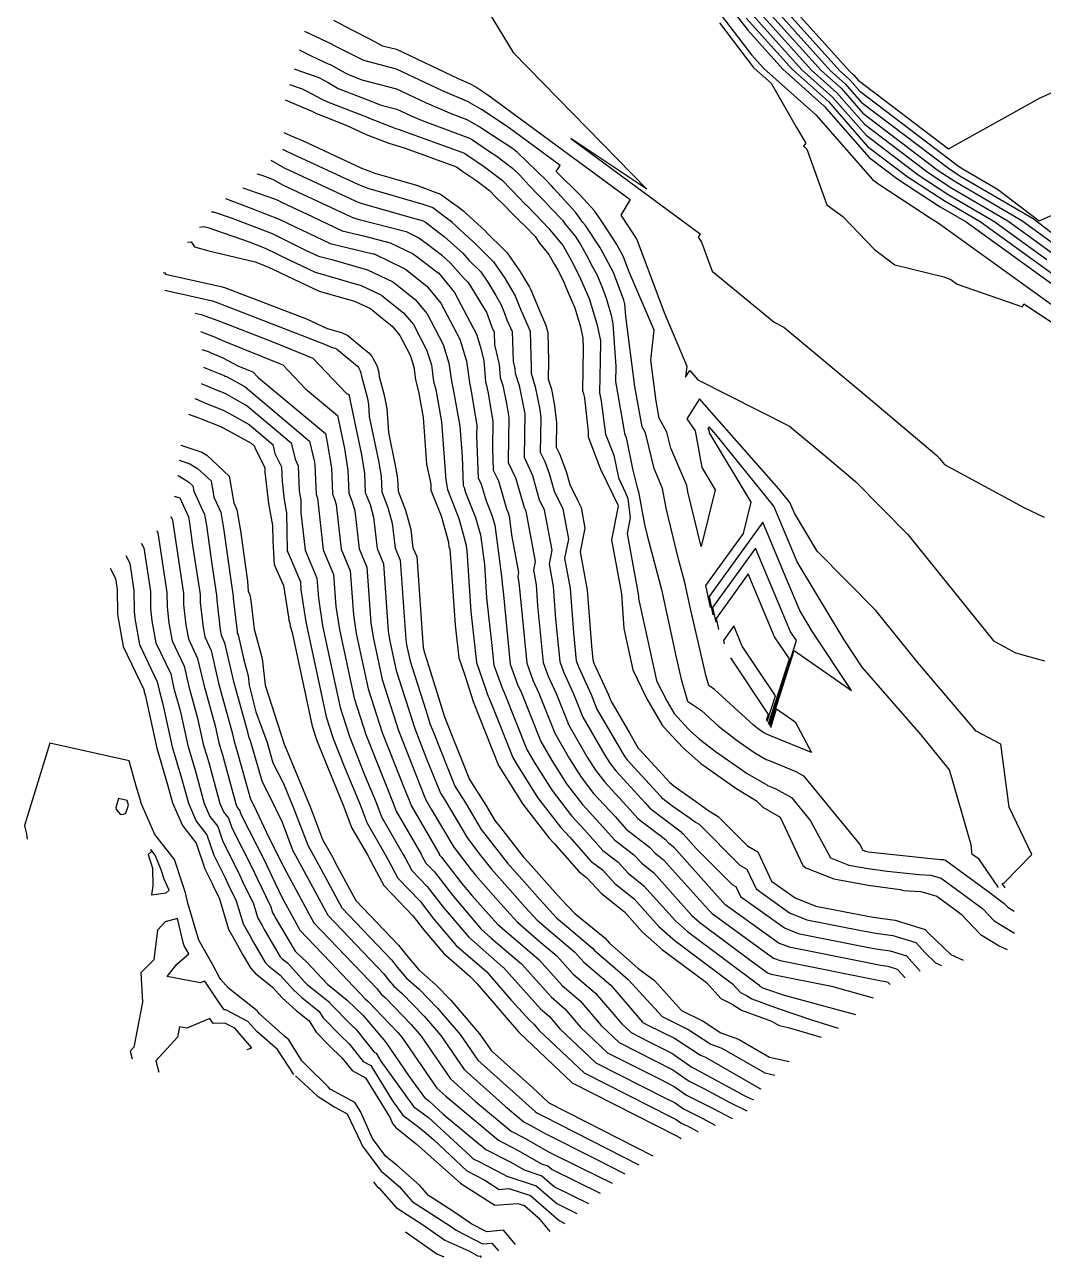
# Model space of a CAD drawing. Header units: millimetres. Extents: x 1157528 to 1158127, y 1280646 to 1281429.
# Drawn here: x 1157531.4 to 1157576.6, y 1280789.3 to 1280843.8 of the extents above; entities that cross this region are included whole.
import ezdxf

# ---------------------------------------------------------------- set-up
doc = ezdxf.new("R2010")
doc.units = ezdxf.units.MM
doc.layers.add('OCTUBRE', color=31, linetype='Continuous')

msp = doc.modelspace()

# ---------------------------------------------------------------- linework, layer by layer
at = {"layer": 'OCTUBRE', "flags": 128}
for points, elevation in [([(1157563.008, 1280846.853), (1157567.558, 1280841.792), (1157567.973, 1280841.422), (1157568.424, 1280840.907), (1157572.798, 1280837.592), (1157573.03, 1280837.44), (1157574.52, 1280836.57), (1157576.364, 1280835.166), (1157582.311, 1280837.759), (1157583.528, 1280837.39), (1157583.878, 1280838.986), (1157583.878, 1280838.986), (1157583.618, 1280839.692), (1157582.986, 1280841.09), (1157582.876, 1280841.778), (1157582.191, 1280843.483), (1157581.175, 1280845.781)], 461.5), ([(1157551.087, 1280845.905), (1157553.079, 1280842.615), (1157559.002, 1280836.571), (1157555.635, 1280838.81), (1157561.359, 1280834.594), (1157561.271, 1280834.449), (1157561.423, 1280834.22), (1157561.895, 1280832.945), (1157564.633, 1280830.682), (1157565.063, 1280830.465), (1157568.71, 1280827.419), (1157571.832, 1280824.776), (1157571.962, 1280824.643), (1157572.177, 1280824.377), (1157575.723, 1280822.472), (1157576.586, 1280822.051)], 466.5), ([(1157563.086, 1280846.311), (1157567.136, 1280841.806), (1157567.786, 1280841.226), (1157568.494, 1280840.418), (1157572.351, 1280837.495), (1157572.856, 1280837.164), (1157576.103, 1280835.269), (1157580.122, 1280832.208), (1157582.12, 1280833.079), (1157584.83, 1280832.257), (1157585.607, 1280835.809), (1157585.029, 1280837.382), (1157583.624, 1280840.491), (1157583.377, 1280842.022), (1157581.855, 1280845.818)], 462), ([(1157563.164, 1280845.768), (1157566.713, 1280841.821), (1157567.599, 1280841.03), (1157568.565, 1280839.93), (1157571.905, 1280837.397), (1157572.682, 1280836.889), (1157575.601, 1280835.185), (1157576.355, 1280834.64), (1157581.724, 1280830.704), (1157581.885, 1280830.613), (1157582.005, 1280830.537), (1157585.745, 1280828.202), (1157585.989, 1280828.088), (1157586.343, 1280828.088), (1157587.337, 1280832.633), (1157586.761, 1280834.198), (1157586.286, 1280835.685), (1157586.166, 1280835.887), (1157585.95, 1280836.264), (1157585.821, 1280836.411), (1157585.703, 1280836.703), (1157584.262, 1280839.892), (1157583.879, 1280842.267), (1157582.384, 1280845.996)], 462.5), ([(1157564.58, 1280845.561), (1157567.981, 1280841.777), (1157568.16, 1280841.618), (1157568.354, 1280841.396), (1157572.361, 1280838.359), (1157576.416, 1280840.605), (1157581.707, 1280843.004), (1157580.905, 1280844.817)], 461), ([(1157562.443, 1280844.951), (1157563.476, 1280843.598), (1157565.021, 1280841.879), (1157566.85, 1280840.246), (1157568.845, 1280837.974), (1157570.118, 1280837.009), (1157571.988, 1280835.785), (1157573.136, 1280835.115), (1157577.074, 1280832.274)], 464.5), ([(1157563.242, 1280845.225), (1157566.29, 1280841.835), (1157567.412, 1280840.834), (1157568.635, 1280839.441), (1157571.458, 1280837.3), (1157572.509, 1280836.613), (1157574.984, 1280835.167), (1157576.535, 1280834.049), (1157581.115, 1280830.69)], 463), ([(1157562.289, 1280844.272), (1157563.632, 1280842.512), (1157564.175, 1280841.908), (1157566.476, 1280839.855), (1157568.986, 1280836.996), (1157569.224, 1280836.815), (1157571.64, 1280835.234), (1157571.903, 1280835.08), (1157577.434, 1280831.091)], 465.5), ([(1157563.32, 1280844.683), (1157565.867, 1280841.85), (1157567.224, 1280840.638), (1157568.705, 1280838.952), (1157571.011, 1280837.203), (1157572.335, 1280836.337), (1157574.368, 1280835.15), (1157576.715, 1280833.457)], 463.5), ([(1157545.131, 1280844.053), (1157545.971, 1280843.61), (1157546.721, 1280843.213), (1157547.301, 1280842.917), (1157547.914, 1280842.756), (1157550.652, 1280841.466), (1157551.151, 1280841.25), (1157551.43, 1280841.091), (1157551.963, 1280840.744), (1157558.257, 1280836.107), (1157557.844, 1280835.422), (1157558.561, 1280834.341), (1157559.759, 1280831.103), (1157560.769, 1280828.742), (1157560.715, 1280828.245), (1157560.9, 1280828.544), (1157561.26, 1280828.136), (1157565.313, 1280826.084), (1157566.89, 1280824.767), (1157568.24, 1280823.624), (1157570.549, 1280821.283), (1157574.349, 1280816.574), (1157575.321, 1280816.051), (1157576.609, 1280815.699)], 467), ([(1157562.212, 1280843.932), (1157563.71, 1280841.97), (1157563.753, 1280841.923), (1157564.5, 1280841.256), (1157565.626, 1280839.3), (1157566.038, 1280838.602), (1157565.934, 1280838.475), (1157566.079, 1280838.341), (1157566.975, 1280835.871), (1157567.675, 1280835.357), (1157569.081, 1280833.905), (1157569.974, 1280833.212), (1157572.152, 1280832.684), (1157572.458, 1280832.572), (1157572.745, 1280832.363), (1157575.63, 1280831.354), (1157575.698, 1280831.497), (1157577.169, 1280830.517)], 466), ([(1157563.398, 1280844.14), (1157565.444, 1280841.864), (1157567.037, 1280840.442), (1157568.775, 1280838.463), (1157570.565, 1280837.106), (1157572.161, 1280836.061), (1157573.752, 1280835.132), (1157576.895, 1280832.866)], 464), ([(1157574.861, 1280805.656), (1157574.732, 1280805.844), (1157574.805, 1280805.862), (1157576.047, 1280807.126), (1157575.042, 1280809.218), (1157574.68, 1280812.01), (1157573.585, 1280812.584), (1157570.979, 1280815.638), (1157569.136, 1280817.923), (1157566.548, 1280820.546), (1157565.531, 1280822.232), (1157565.334, 1280822.707), (1157564.841, 1280823.313), (1157561.327, 1280827.295), (1157560.773, 1280826.4), (1157561.135, 1280825.872), (1157561.432, 1280824.249), (1157562.026, 1280823.257), (1157561.41, 1280820.751), (1157560.814, 1280823.172), (1157560.765, 1280823.453), (1157560.063, 1280825.11), (1157559.891, 1280825.811), (1157559.55, 1280826.437), (1157559.416, 1280827.183), (1157559.177, 1280829), (1157559.319, 1280830.322), (1157558.201, 1280832.935), (1157557.966, 1280833.577), (1157557.669, 1280834.118), (1157557.382, 1280834.577), (1157556.915, 1280835.275), (1157556.678, 1280835.606), (1157556.053, 1280836.302), (1157554.988, 1280837.344), (1157555.155, 1280837.62), (1157552.855, 1280839.315), (1157551.671, 1280840.087), (1157551.051, 1280840.44), (1157549.946, 1280840.918), (1157547.921, 1280841.872), (1157546.462, 1280842.255), (1157545.08, 1280842.961), (1157545.079, 1280842.961), (1157545.077, 1280842.962), (1157545.076, 1280842.963), (1157543.855, 1280843.552)], 467.5), ([(1157564.483, 1280812.751), (1157564.745, 1280813.569), (1157565.56, 1280812.999), (1157566.285, 1280811.635), (1157564.473, 1280812.379), (1157564.268, 1280812.463), (1157564.133, 1280812.543), (1157563.924, 1280812.689), (1157563.7, 1280812.858), (1157561.992, 1280814.431), (1157561.737, 1280814.605), (1157561.619, 1280815.008), (1157561.095, 1280817.297), (1157560.918, 1280818.07), (1157560.681, 1280819.159), (1157560.407, 1280820.194), (1157559.852, 1280822.447), (1157559.699, 1280823.317), (1157559.323, 1280824.206), (1157558.935, 1280825.785), (1157558.788, 1280826.055), (1157558.469, 1280827.833), (1157558.062, 1280830.926), (1157558.025, 1280831.488), (1157558.014, 1280831.543), (1157557.981, 1280831.651), (1157557.571, 1280832.769), (1157557.534, 1280832.857), (1157557.06, 1280833.732), (1157556.989, 1280833.871), (1157556.918, 1280834), (1157556.281, 1280834.954), (1157556.162, 1280835.098), (1157555.839, 1280835.549), (1157555.702, 1280835.692), (1157554.885, 1280836.601), (1157554.793, 1280836.694), (1157554.683, 1280836.81), (1157554.568, 1280836.931), (1157553.272, 1280838.195), (1157553.052, 1280838.363), (1157551.875, 1280839.132), (1157551.636, 1280839.292), (1157551.044, 1280839.631), (1157550.374, 1280839.88), (1157549.239, 1280840.371), (1157547.928, 1280840.988), (1157546.401, 1280841.389), (1157546.138, 1280841.49), (1157545.797, 1280841.621), (1157545.658, 1280841.705), (1157545.022, 1280842.06), (1157545.004, 1280842.069), (1157544.898, 1280842.106), (1157544.174, 1280842.441), (1157543.613, 1280842.712)], 468), ([(1157543.378, 1280841.895), (1157543.67, 1280841.796), (1157544.478, 1280841.514), (1157544.704, 1280841.392), (1157544.894, 1280841.286), (1157545.333, 1280841.021), (1157546.41, 1280840.608), (1157547.24, 1280840.286), (1157547.935, 1280840.104), (1157548.532, 1280839.823), (1157549.049, 1280839.599), (1157551.14, 1280838.823), (1157551.277, 1280838.745), (1157552.036, 1280838.237), (1157552.307, 1280838.06), (1157553.047, 1280837.493), (1157553.368, 1280837.18), (1157553.777, 1280836.749), (1157554.171, 1280836.334), (1157554.499, 1280836.005), (1157554.757, 1280835.717), (1157555.258, 1280835.191), (1157555.386, 1280835.013), (1157555.825, 1280834.485), (1157556.065, 1280834.126), (1157556.329, 1280833.646), (1157556.596, 1280833.126), (1157556.778, 1280832.79), (1157557.032, 1280832.19), (1157557.197, 1280831.739), (1157557.423, 1280830.992), (1157557.5, 1280830.608), (1157557.625, 1280828.719), (1157557.61, 1280828.062), (1157557.969, 1280826.039), (1157558.008, 1280825.759), (1157558.079, 1280825.578), (1157558.366, 1280824.186), (1157558.583, 1280823.301), (1157558.634, 1280823.181), (1157558.89, 1280821.722), (1157559.01, 1280821.235), (1157559.641, 1280818.849), (1157560.189, 1280816.337), (1157560.273, 1280815.97), (1157560.521, 1280814.885), (1157560.806, 1280813.91), (1157561.423, 1280813.491), (1157562.168, 1280812.805), (1157563.004, 1280812.175), (1157563.785, 1280811.629), (1157564.289, 1280811.332), (1157564.411, 1280811.282), (1157565.597, 1280810.795), (1157565.938, 1280810.601), (1157568.426, 1280807.567), (1157568.561, 1280807.315), (1157568.685, 1280807.268), (1157568.815, 1280807.244), (1157568.945, 1280807.227), (1157572.008, 1280806.907), (1157572.125, 1280806.899), (1157572.23, 1280806.868), (1157574.097, 1280805.5), (1157574.827, 1280804.964), (1157574.985, 1280804.797), (1157575.27, 1280804.623)], 468.5), ([(1157543.173, 1280841.206), (1157543.74, 1280841.014), (1157543.943, 1280840.908), (1157544.581, 1280840.56), (1157544.828, 1280840.454), (1157544.863, 1280840.437), (1157546.666, 1280839.732), (1157546.677, 1280839.727), (1157547.89, 1280839.257), (1157547.986, 1280839.229), (1157550.923, 1280838.159), (1157551.023, 1280838.085), (1157551.812, 1280837.557), (1157552.593, 1280836.959), (1157552.976, 1280836.562), (1157553.076, 1280836.471), (1157553.586, 1280835.934), (1157553.683, 1280835.839), (1157554.076, 1280835.445), (1157554.665, 1280834.832), (1157554.715, 1280834.759), (1157555.299, 1280834.053), (1157555.641, 1280833.43), (1157555.682, 1280833.36), (1157556.034, 1280832.678), (1157556.063, 1280832.607), (1157556.425, 1280831.752), (1157556.457, 1280831.68), (1157556.802, 1280830.543), (1157556.943, 1280829.858), (1157556.944, 1280829.806), (1157556.934, 1280828.972), (1157556.903, 1280827.559), (1157556.97, 1280827.183), (1157557.173, 1280825.732), (1157557.537, 1280824.796), (1157557.744, 1280823.796), (1157558.049, 1280823.123), (1157558.152, 1280822.886), (1157558.261, 1280822.017), (1157558.124, 1280821.326), (1157558.627, 1280818.573), (1157558.636, 1280818.447), (1157559.429, 1280814.82), (1157559.462, 1280814.75), (1157559.901, 1280813.891), (1157560.206, 1280813.364), (1157560.822, 1280812.693), (1157560.916, 1280812.592), (1157561.338, 1280812.223), (1157562.085, 1280811.66), (1157563.437, 1280810.716), (1157564.31, 1280810.201), (1157564.348, 1280810.185), (1157564.716, 1280810.034), (1157565.41, 1280809.641), (1157566.246, 1280808.621), (1157567.128, 1280806.974), (1157567.942, 1280806.659), (1157568.793, 1280806.507), (1157569.645, 1280806.393), (1157571.051, 1280806.246), (1157571.57, 1280806.209), (1157572.036, 1280806.073), (1157573.358, 1280805.104), (1157573.876, 1280804.725), (1157574.379, 1280804.192), (1157575.285, 1280803.64)], 469), ([(1157542.991, 1280840.514), (1157544.165, 1280840.012), (1157544.368, 1280839.912), (1157545.693, 1280839.394), (1157546.565, 1280838.989), (1157547.579, 1280838.596), (1157548.259, 1280838.399), (1157550.572, 1280837.557), (1157550.814, 1280837.375), (1157551.424, 1280836.968), (1157552.026, 1280836.506), (1157552.323, 1280836.2), (1157552.658, 1280835.893), (1157553.039, 1280835.492), (1157553.336, 1280835.203), (1157553.621, 1280834.916), (1157554.049, 1280834.471), (1157554.244, 1280834.185), (1157554.664, 1280833.677), (1157554.911, 1280833.229), (1157555.055, 1280832.982), (1157555.308, 1280832.491), (1157555.416, 1280832.23), (1157555.679, 1280831.609), (1157555.81, 1280831.315), (1157556.064, 1280830.478), (1157556.168, 1280829.973), (1157556.177, 1280829.52), (1157556.155, 1280827.644), (1157556.193, 1280827.52), (1157556.233, 1280827.315), (1157556.407, 1280825.826), (1157556.403, 1280825.601), (1157556.434, 1280825.538), (1157556.924, 1280824.256), (1157556.948, 1280824.17), (1157557.497, 1280823.059), (1157557.717, 1280822.599), (1157557.728, 1280822.54), (1157557.432, 1280821.055), (1157557.871, 1280818.655), (1157557.985, 1280817.128), (1157558.386, 1280815.294), (1157558.756, 1280814.5), (1157559.001, 1280814.021), (1157559.678, 1280812.851), (1157560.111, 1280812.38), (1157560.618, 1280811.833), (1157561.396, 1280811.153), (1157561.641, 1280810.98), (1157562.939, 1280810.054), (1157563.854, 1280809.502), (1157564.133, 1280809.221), (1157564.899, 1280808.776), (1157565.904, 1280806.632), (1157566.032, 1280806.54), (1157567.278, 1280806.052), (1157567.444, 1280806.019), (1157568.797, 1280805.774), (1157570.222, 1280805.583), (1157570.367, 1280805.538), (1157571.13, 1280805.485), (1157571.842, 1280805.278), (1157572.62, 1280804.708), (1157572.924, 1280804.485), (1157573.772, 1280803.587), (1157574.606, 1280803.079), (1157574.948, 1280802.923)], 469.5), ([(1157542.931, 1280839.082), (1157543.377, 1280838.863), (1157543.745, 1280838.719), (1157546.341, 1280837.513), (1157546.956, 1280837.275), (1157548.806, 1280836.74), (1157549.869, 1280836.353), (1157550.397, 1280835.957), (1157550.647, 1280835.79), (1157550.894, 1280835.601), (1157551.015, 1280835.476), (1157551.822, 1280834.737), (1157551.945, 1280834.608), (1157552.641, 1280833.931), (1157552.711, 1280833.86), (1157552.817, 1280833.749), (1157553.302, 1280833.039), (1157553.395, 1280832.926), (1157553.45, 1280832.827), (1157553.8, 1280832.226), (1157553.856, 1280832.118), (1157554.121, 1280831.478), (1157554.186, 1280831.324), (1157554.515, 1280830.585), (1157554.587, 1280830.347), (1157554.617, 1280830.203), (1157554.643, 1280828.95), (1157554.634, 1280828.164), (1157554.771, 1280827.716), (1157554.914, 1280826.979), (1157555.002, 1280826.231), (1157554.983, 1280825.156), (1157555.13, 1280824.853), (1157555.427, 1280824.075), (1157555.593, 1280823.495), (1157555.946, 1280822.781), (1157556.087, 1280822.485), (1157556.259, 1280821.563), (1157556.05, 1280820.514), (1157556.36, 1280818.818), (1157556.543, 1280816.357), (1157556.605, 1280815.741), (1157556.658, 1280815.593), (1157557.297, 1280814.197), (1157557.408, 1280813.92), (1157558.245, 1280812.475), (1157558.621, 1280811.825), (1157558.688, 1280811.753), (1157560.024, 1280810.313), (1157560.216, 1280810.145), (1157561.159, 1280809.478), (1157561.745, 1280809.059), (1157562.158, 1280808.81), (1157563.454, 1280807.51), (1157563.917, 1280807.241), (1157564.523, 1280805.947), (1157565.56, 1280805.207), (1157566.486, 1280804.844), (1157568.094, 1280804.524), (1157569.023, 1280804.356), (1157570.001, 1280804.225), (1157571.328, 1280803.809), (1157571.476, 1280803.645), (1157572.461, 1280802.7), (1157573.009, 1280802.45)], 470.5), ([(1157542.874, 1280838.344), (1157542.986, 1280838.282), (1157543.297, 1280838.138), (1157546.229, 1280836.775), (1157546.645, 1280836.614), (1157549.079, 1280835.91), (1157549.518, 1280835.751), (1157550.189, 1280835.248), (1157550.259, 1280835.201), (1157550.328, 1280835.149), (1157550.362, 1280835.113), (1157551.27, 1280834.282), (1157551.398, 1280834.166), (1157551.412, 1280834.15), (1157552.216, 1280833.358), (1157552.708, 1280832.635), (1157552.818, 1280832.455), (1157553.168, 1280831.853), (1157553.441, 1280831.191), (1157553.468, 1280831.118), (1157553.837, 1280830.29), (1157553.854, 1280829.74), (1157553.876, 1280828.664), (1157553.873, 1280828.423), (1157554.06, 1280827.814), (1157554.255, 1280826.812), (1157554.299, 1280826.434), (1157554.273, 1280824.933), (1157554.478, 1280824.511), (1157554.679, 1280823.985), (1157554.916, 1280823.158), (1157555.171, 1280822.642), (1157555.273, 1280822.428), (1157555.524, 1280821.074), (1157555.359, 1280820.243), (1157555.605, 1280818.9), (1157555.75, 1280816.95), (1157555.874, 1280815.702), (1157555.983, 1280815.403), (1157556.527, 1280814.212), (1157556.787, 1280813.562), (1157557.93, 1280811.591), (1157558.019, 1280811.448), (1157558.117, 1280811.322), (1157559.599, 1280809.709), (1157559.65, 1280809.652), (1157560.152, 1280809.269), (1157560.918, 1280808.726), (1157561.148, 1280808.562), (1157561.311, 1280808.464), (1157563.115, 1280806.655), (1157563.425, 1280806.474), (1157563.833, 1280805.605), (1157565.323, 1280804.54), (1157566.089, 1280804.24), (1157568.42, 1280803.777), (1157569.136, 1280803.647), (1157569.891, 1280803.546), (1157570.915, 1280803.225), (1157571.32, 1280802.774), (1157571.782, 1280802.33), (1157572.039, 1280802.213)], 471), ([(1157542.345, 1280837.846), (1157542.94, 1280837.513), (1157544.588, 1280836.748), (1157546.117, 1280836.037), (1157546.334, 1280835.953), (1157548.568, 1280835.308), (1157549.058, 1280835.181), (1157549.187, 1280835.12), (1157549.794, 1280834.655), (1157550.029, 1280834.477), (1157550.854, 1280833.731), (1157551.139, 1280833.404), (1157551.643, 1280832.908), (1157551.952, 1280832.454), (1157552.315, 1280831.857), (1157552.531, 1280831.486), (1157552.699, 1280831.078), (1157552.802, 1280830.79), (1157553.037, 1280830.263), (1157553.078, 1280828.945), (1157553.152, 1280828.635), (1157553.169, 1280828.429), (1157553.344, 1280827.876), (1157553.584, 1280826.701), (1157553.595, 1280826.644), (1157553.596, 1280826.637), (1157553.563, 1280824.71), (1157553.825, 1280824.169), (1157553.93, 1280823.894), (1157554.238, 1280822.82), (1157554.395, 1280822.503), (1157554.458, 1280822.371), (1157554.79, 1280820.586), (1157554.668, 1280819.973), (1157554.849, 1280818.981), (1157554.956, 1280817.543), (1157555.143, 1280815.664), (1157555.307, 1280815.213), (1157555.758, 1280814.228), (1157556.166, 1280813.204), (1157557.145, 1280811.515), (1157557.376, 1280811.149), (1157557.626, 1280810.825), (1157558.93, 1280809.407), (1157559.129, 1280809.182), (1157560.516, 1280808.122), (1157560.553, 1280808.083), (1157560.609, 1280808.037), (1157561.183, 1280807.397), (1157562.775, 1280805.799), (1157562.934, 1280805.707), (1157563.142, 1280805.263), (1157565.087, 1280803.874), (1157565.693, 1280803.636), (1157568.745, 1280803.03), (1157569.249, 1280802.938), (1157569.78, 1280802.867), (1157570.501, 1280802.641), (1157571.105, 1280801.969)], 471.5), ([(1157541.736, 1280837.248), (1157541.886, 1280837.205), (1157541.956, 1280837.181), (1157542.422, 1280837.008), (1157542.893, 1280836.745), (1157545.879, 1280835.358), (1157546.005, 1280835.299), (1157546.023, 1280835.292), (1157546.207, 1280835.239), (1157548.344, 1280834.689), (1157548.907, 1280834.421), (1157549.28, 1280834.134), (1157549.9, 1280833.668), (1157550.311, 1280833.296), (1157550.865, 1280832.659), (1157551.07, 1280832.457), (1157551.195, 1280832.273), (1157551.813, 1280831.258), (1157551.894, 1280831.118), (1157551.958, 1280830.965), (1157552.137, 1280830.462), (1157552.238, 1280830.237), (1157552.255, 1280829.673), (1157552.463, 1280828.807), (1157552.511, 1280828.234), (1157552.623, 1280827.881), (1157552.785, 1280827.087), (1157552.887, 1280826.466), (1157552.854, 1280824.565), (1157552.858, 1280824.476), (1157553.026, 1280824.13), (1157553.173, 1280823.826), (1157553.182, 1280823.804), (1157553.561, 1280822.483), (1157553.62, 1280822.364), (1157553.643, 1280822.314), (1157554.055, 1280820.097), (1157553.977, 1280819.702), (1157554.094, 1280819.063), (1157554.163, 1280818.135), (1157554.412, 1280815.625), (1157554.631, 1280815.024), (1157554.988, 1280814.244), (1157555.545, 1280812.846), (1157556.361, 1280811.439), (1157556.732, 1280810.85), (1157557.135, 1280810.328), (1157558.26, 1280809.104), (1157558.607, 1280808.712), (1157559.819, 1280807.787), (1157559.959, 1280807.636), (1157560.175, 1280807.462), (1157562.369, 1280805.011), (1157562.436, 1280804.944), (1157562.443, 1280804.94), (1157562.451, 1280804.921), (1157564.851, 1280803.207), (1157565.297, 1280803.032), (1157569.07, 1280802.282), (1157569.362, 1280802.23), (1157569.67, 1280802.188), (1157570.087, 1280802.057), (1157570.437, 1280801.668)], 472), ([(1157541.107, 1280836.624), (1157541.116, 1280836.622), (1157542.465, 1280836.154), (1157542.655, 1280836.083), (1157542.847, 1280835.976), (1157544.182, 1280835.356), (1157545.513, 1280834.721), (1157546.449, 1280834.501), (1157547.63, 1280834.197), (1157548.626, 1280833.722), (1157548.766, 1280833.614), (1157549.758, 1280832.867), (1157549.768, 1280832.859), (1157550.486, 1280831.999), (1157551.454, 1280830.158), (1157551.62, 1280829.618), (1157551.774, 1280828.98), (1157551.852, 1280828.038), (1157551.901, 1280827.885), (1157551.971, 1280827.542), (1157552.178, 1280826.288), (1157552.158, 1280825.113), (1157552.193, 1280824.133), (1157552.424, 1280823.66), (1157552.791, 1280822.423), (1157552.864, 1280822.24), (1157552.9, 1280822.114), (1157553.012, 1280821.272), (1157553.321, 1280819.609), (1157553.286, 1280819.431), (1157553.338, 1280819.145), (1157553.369, 1280818.728), (1157553.681, 1280815.587), (1157553.955, 1280814.834), (1157554.218, 1280814.259), (1157554.925, 1280812.488), (1157555.577, 1280811.363), (1157556.088, 1280810.551), (1157556.644, 1280809.831), (1157557.591, 1280808.801), (1157558.086, 1280808.242), (1157559.122, 1280807.451), (1157559.366, 1280807.189), (1157559.741, 1280806.887), (1157561.723, 1280804.672), (1157561.896, 1280804.52), (1157563.037, 1280803.668), (1157564.614, 1280802.541), (1157564.901, 1280802.428), (1157569.396, 1280801.535), (1157569.475, 1280801.521), (1157569.56, 1280801.509), (1157569.674, 1280801.474), (1157569.769, 1280801.367)], 472.5), ([(1157540.336, 1280836.156), (1157541.511, 1280835.708), (1157542.718, 1280835.247), (1157543.063, 1280835.075), (1157544.984, 1280834.159), (1157546.886, 1280833.711), (1157546.926, 1280833.7), (1157548.258, 1280833.064), (1157548.31, 1280833.021), (1157549.256, 1280832.271), (1157549.879, 1280831.523), (1157550.72, 1280829.925), (1157551.017, 1280828.96), (1157551.16, 1280827.906), (1157551.17, 1280827.869), (1157551.261, 1280827.366), (1157551.47, 1280826.11), (1157551.462, 1280825.662), (1157551.529, 1280823.79), (1157551.665, 1280823.511), (1157551.881, 1280822.783), (1157552.138, 1280822.139), (1157552.263, 1280821.696), (1157552.579, 1280819.327), (1157552.594, 1280819.098), (1157552.63, 1280818.766), (1157552.95, 1280815.549), (1157553.279, 1280814.644), (1157553.448, 1280814.275), (1157554.304, 1280812.13), (1157554.792, 1280811.287), (1157555.445, 1280810.252), (1157556.153, 1280809.334), (1157556.921, 1280808.498), (1157557.565, 1280807.772), (1157558.424, 1280807.116), (1157558.772, 1280806.742), (1157559.306, 1280806.312), (1157560.993, 1280804.427), (1157561.346, 1280804.117), (1157563.681, 1280802.372), (1157564.378, 1280801.874), (1157564.505, 1280801.824), (1157567.171, 1280801.295), (1157569.025, 1280800.788)], 473), ([(1157539.719, 1280835.558), (1157539.814, 1280835.57), (1157540.588, 1280835.3), (1157542.411, 1280834.604), (1157543.853, 1280833.883), (1157544.454, 1280833.596), (1157545.05, 1280833.456), (1157546.636, 1280833.005), (1157547.758, 1280832.47), (1157547.941, 1280832.318), (1157548.743, 1280831.682), (1157549.272, 1280831.048), (1157549.985, 1280829.693), (1157550.237, 1280828.874), (1157550.358, 1280827.981), (1157550.41, 1280827.785), (1157550.722, 1280826.075), (1157550.819, 1280824.732), (1157550.865, 1280823.447), (1157550.906, 1280823.363), (1157550.972, 1280823.142), (1157551.413, 1280822.038), (1157551.627, 1280821.278), (1157551.804, 1280819.953), (1157551.899, 1280818.488), (1157552.133, 1280816.376), (1157552.219, 1280815.51), (1157552.603, 1280814.454), (1157552.678, 1280814.291), (1157553.683, 1280811.773), (1157554.008, 1280811.212), (1157554.801, 1280809.953), (1157555.662, 1280808.837), (1157556.252, 1280808.195), (1157557.044, 1280807.302), (1157557.727, 1280806.78), (1157558.178, 1280806.296), (1157558.872, 1280805.737), (1157560.263, 1280804.183), (1157560.797, 1280803.713), (1157563.951, 1280801.356), (1157564.011, 1280801.291), (1157564.058, 1280801.267), (1157564.097, 1280801.242), (1157564.299, 1280801.168), (1157565.086, 1280800.901), (1157568.235, 1280800.041)], 473.5), ([(1157539.189, 1280834.886), (1157539.421, 1280834.915), (1157539.426, 1280834.908), (1157539.565, 1280834.868), (1157541.389, 1280834.233), (1157542.103, 1280833.96), (1157543.156, 1280833.434), (1157544.311, 1280832.889), (1157546.346, 1280832.31), (1157547.257, 1280831.875), (1157547.573, 1280831.615), (1157548.231, 1280831.093), (1157548.665, 1280830.572), (1157549.25, 1280829.46), (1157549.457, 1280828.788), (1157549.556, 1280828.055), (1157549.651, 1280827.7), (1157549.911, 1280826.272), (1157550.097, 1280823.695), (1157550.148, 1280823.452), (1157550.162, 1280823.368), (1157550.166, 1280823.282), (1157550.671, 1280821.996), (1157550.848, 1280821.365), (1157550.991, 1280820.86), (1157551.028, 1280820.578), (1157551.204, 1280817.878), (1157551.454, 1280815.625), (1157551.875, 1280814.431), (1157551.936, 1280814.234), (1157552.129, 1280813.753), (1157553.062, 1280811.415), (1157553.224, 1280811.136), (1157554.157, 1280809.653), (1157555.171, 1280808.34), (1157555.582, 1280807.893), (1157556.523, 1280806.832), (1157557.03, 1280806.444), (1157557.585, 1280805.849), (1157558.438, 1280805.162), (1157559.533, 1280803.938), (1157560.248, 1280803.31), (1157562.796, 1280801.405), (1157563.143, 1280801.025), (1157563.418, 1280800.888), (1157563.643, 1280800.741), (1157564.817, 1280800.309), (1157566.294, 1280799.81), (1157567.464, 1280799.435)], 474), ([(1157538.659, 1280834.215), (1157538.828, 1280834.235), (1157538.97, 1280834.016), (1157539.606, 1280833.835), (1157541.663, 1280833.345), (1157542.212, 1280833.136), (1157544.49, 1280832.061), (1157546.056, 1280831.615), (1157546.757, 1280831.281), (1157547.204, 1280830.912), (1157547.718, 1280830.504), (1157548.058, 1280830.097), (1157548.515, 1280829.227), (1157548.677, 1280828.702), (1157548.755, 1280828.129), (1157548.891, 1280827.616), (1157549.101, 1280826.468), (1157549.25, 1280824.397), (1157549.391, 1280823.725), (1157549.429, 1280823.493), (1157549.439, 1280823.254), (1157549.886, 1280822.119), (1157550.214, 1280820.949), (1157550.237, 1280820.734), (1157550.282, 1280820.631), (1157550.369, 1280819.415), (1157550.508, 1280817.268), (1157550.668, 1280815.83), (1157550.937, 1280815.068), (1157551.305, 1280813.894), (1157552.437, 1280811.067), (1157552.441, 1280811.057), (1157552.461, 1280811.026), (1157553.513, 1280809.354), (1157554.68, 1280807.843), (1157554.913, 1280807.59), (1157556.002, 1280806.362), (1157556.333, 1280806.109), (1157556.991, 1280805.402), (1157558.003, 1280804.587), (1157558.803, 1280803.694), (1157559.698, 1280802.906), (1157561.641, 1280801.454), (1157562.275, 1280800.76), (1157562.779, 1280800.508), (1157563.189, 1280800.24), (1157564.514, 1280799.753), (1157564.855, 1280799.557), (1157565.262, 1280799.467), (1157566.721, 1280799.038)], 474.5), ([(1157537.599, 1280832.871), (1157537.642, 1280832.876), (1157537.684, 1280832.812), (1157540.136, 1280832.257), (1157540.303, 1280832.217), (1157543.936, 1280830.835), (1157544.848, 1280830.404), (1157545.476, 1280830.225), (1157545.756, 1280830.091), (1157546.466, 1280829.506), (1157546.694, 1280829.326), (1157546.843, 1280829.146), (1157547.045, 1280828.762), (1157547.117, 1280828.53), (1157547.151, 1280828.277), (1157547.372, 1280827.448), (1157547.479, 1280826.86), (1157547.556, 1280825.801), (1157547.876, 1280824.271), (1157547.963, 1280823.742), (1157547.986, 1280823.199), (1157548.315, 1280822.364), (1157548.556, 1280821.504), (1157548.644, 1280820.699), (1157548.809, 1280820.313), (1157549.1, 1280816.277), (1157549.107, 1280816.231), (1157549.136, 1280816.095), (1157549.267, 1280815.684), (1157550.043, 1280813.214), (1157550.5, 1280812.072), (1157551.15, 1280810.45), (1157551.874, 1280809.303), (1157552.274, 1280808.629), (1157552.515, 1280808.314), (1157553.544, 1280807.009), (1157553.756, 1280806.771), (1157554.942, 1280805.44), (1157555.226, 1280805.129), (1157555.804, 1280804.509), (1157557.135, 1280803.437), (1157557.343, 1280803.204), (1157558.6, 1280802.099), (1157559.332, 1280801.552), (1157560.54, 1280800.229), (1157561.5, 1280799.75), (1157562.282, 1280799.239), (1157563.055, 1280798.955), (1157564.432, 1280798.162), (1157565.3, 1280797.971)], 475.5), ([(1157537.653, 1280832.094), (1157539.77, 1280831.623), (1157540.119, 1280831.495), (1157543.735, 1280830.088), (1157544.798, 1280829.684), (1157545.028, 1280829.575), (1157545.185, 1280829.53), (1157545.256, 1280829.497), (1157546.098, 1280828.803), (1157546.181, 1280828.737), (1157546.236, 1280828.671), (1157546.311, 1280828.529), (1157546.337, 1280828.444), (1157546.35, 1280828.351), (1157546.613, 1280827.363), (1157546.669, 1280827.056), (1157546.709, 1280826.503), (1157547.119, 1280824.544), (1157547.23, 1280823.867), (1157547.26, 1280823.171), (1157547.529, 1280822.486), (1157547.727, 1280821.781), (1157547.848, 1280820.682), (1157548.073, 1280820.153), (1157548.326, 1280816.642), (1157548.363, 1280816.4), (1157548.517, 1280815.684), (1157549.209, 1280813.519), (1157549.411, 1280812.873), (1157549.531, 1280812.575), (1157550.504, 1280810.146), (1157550.972, 1280809.406), (1157551.666, 1280808.237), (1157552.084, 1280807.69), (1157552.832, 1280806.741), (1157553.349, 1280806.161), (1157554.277, 1280805.12), (1157555.005, 1280804.322), (1157555.263, 1280804.1), (1157556.596, 1280802.981), (1157556.687, 1280802.879), (1157557.476, 1280802.201), (1157558.05, 1280801.696), (1157558.177, 1280801.601), (1157559.673, 1280799.963), (1157560.86, 1280799.37), (1157561.829, 1280798.738), (1157562.325, 1280798.556), (1157564.22, 1280797.465), (1157564.673, 1280797.365)], 476), ([(1157538.998, 1280831.083), (1157539.258, 1280831.025), (1157540.008, 1280830.75), (1157542.437, 1280829.805), (1157544.208, 1280829.095), (1157545.696, 1280827.522), (1157545.801, 1280827.477), (1157545.853, 1280827.279), (1157545.858, 1280827.253), (1157545.862, 1280827.205), (1157546.362, 1280824.816), (1157546.497, 1280823.991), (1157546.533, 1280823.143), (1157546.743, 1280822.608), (1157546.898, 1280822.058), (1157547.051, 1280820.664), (1157547.337, 1280819.994), (1157547.552, 1280817.007), (1157547.619, 1280816.569), (1157547.898, 1280815.274), (1157548.722, 1280812.696), (1157549.25, 1280811.362), (1157549.859, 1280809.842), (1157550.069, 1280809.508), (1157551.057, 1280807.845), (1157551.652, 1280807.067), (1157552.12, 1280806.473), (1157552.942, 1280805.552), (1157553.611, 1280804.8), (1157554.137, 1280804.224), (1157554.741, 1280803.705), (1157555.808, 1280802.809), (1157556.208, 1280802.361), (1157557.399, 1280801.337), (1157558.803, 1280799.707), (1157558.821, 1280799.69), (1157558.856, 1280799.672), (1157559.046, 1280799.577), (1157560.221, 1280798.991), (1157561.375, 1280798.238), (1157561.595, 1280798.157), (1157564.009, 1280796.767), (1157564.045, 1280796.759)], 476.5), ([(1157539.24, 1280830.264), (1157539.387, 1280830.213), (1157539.856, 1280830.033), (1157540.017, 1280829.964), (1157540.206, 1280829.864), (1157542.882, 1280828.791), (1157543.887, 1280827.729), (1157545.298, 1280826.553), (1157545.605, 1280825.089), (1157545.763, 1280824.116), (1157545.807, 1280823.115), (1157545.958, 1280822.731), (1157546.069, 1280822.335), (1157546.255, 1280820.647), (1157546.601, 1280819.835), (1157546.778, 1280817.373), (1157546.875, 1280816.738), (1157547.279, 1280814.863), (1157548, 1280812.608), (1157549.17, 1280809.651), (1157549.198, 1280809.582), (1157549.212, 1280809.547), (1157549.45, 1280809.134), (1157550.449, 1280807.453), (1157551.22, 1280806.444), (1157551.408, 1280806.205), (1157552.534, 1280804.942), (1157552.946, 1280804.48), (1157553.269, 1280804.126), (1157554.218, 1280803.31), (1157555.02, 1280802.636), (1157555.729, 1280801.843), (1157556.72, 1280800.991), (1157557.889, 1280799.634), (1157558.3, 1280799.245), (1157559.098, 1280798.84), (1157560.108, 1280798.338), (1157560.989, 1280797.714), (1157561.103, 1280797.656), (1157563.345, 1280796.451), (1157563.723, 1280796.263)], 477), ([(1157539.302, 1280829.478), (1157539.622, 1280829.367), (1157539.638, 1280829.361), (1157540.227, 1280829.109), (1157540.924, 1280828.74), (1157541.557, 1280828.486), (1157541.795, 1280828.235), (1157544.764, 1280825.76), (1157544.847, 1280825.362), (1157545.03, 1280824.24), (1157545.08, 1280823.087), (1157545.172, 1280822.853), (1157545.24, 1280822.613), (1157545.458, 1280820.63), (1157545.865, 1280819.676), (1157546.005, 1280817.738), (1157546.131, 1280816.908), (1157546.66, 1280814.452), (1157547.278, 1280812.519), (1157548.281, 1280809.986), (1157548.47, 1280809.529), (1157548.558, 1280809.296), (1157549.797, 1280807.149), (1157549.808, 1280807.13), (1157549.837, 1280807.075), (1157549.907, 1280807.002), (1157550.797, 1280805.851), (1157551.271, 1280805.293), (1157552.127, 1280804.332), (1157552.281, 1280804.16), (1157552.401, 1280804.028), (1157553.696, 1280802.914), (1157554.232, 1280802.464), (1157555.25, 1280801.325), (1157556.042, 1280800.645), (1157556.975, 1280799.561), (1157557.78, 1280798.8), (1157559.341, 1280798.008), (1157560.157, 1280797.602), (1157560.869, 1280797.097), (1157561.55, 1280796.757), (1157562.637, 1280796.172), (1157563.43, 1280795.777)], 477.5), ([(1157539.365, 1280828.691), (1157539.479, 1280828.652), (1157540.141, 1280828.376), (1157540.279, 1280828.319), (1157540.327, 1280828.298), (1157540.386, 1280828.275), (1157540.977, 1280827.946), (1157541.209, 1280827.818), (1157544.058, 1280825.417), (1157544.277, 1280824.489), (1157544.297, 1280824.365), (1157544.354, 1280823.059), (1157544.387, 1280822.976), (1157544.411, 1280822.89), (1157544.661, 1280820.612), (1157545.129, 1280819.517), (1157545.231, 1280818.104), (1157545.388, 1280817.077), (1157546.041, 1280814.042), (1157546.556, 1280812.431), (1157547.391, 1280810.32), (1157547.742, 1280809.475), (1157547.904, 1280809.045), (1157549.004, 1280807.14), (1157549.058, 1280807.039), (1157549.217, 1280806.745), (1157549.59, 1280806.355), (1157550.389, 1280805.321), (1157551.661, 1280803.823), (1157552.098, 1280803.444), (1157553.173, 1280802.519), (1157553.444, 1280802.291), (1157554.771, 1280800.808), (1157555.363, 1280800.299), (1157556.061, 1280799.488), (1157557.259, 1280798.355), (1157559.583, 1280797.176), (1157560.206, 1280796.866), (1157560.749, 1280796.481), (1157561.943, 1280795.884), (1157562.773, 1280795.444)], 478), ([(1157539.264, 1280827.968), (1157539.613, 1280827.824), (1157539.929, 1280827.685), (1157540.311, 1280827.534), (1157540.733, 1280827.301), (1157541.299, 1280826.985), (1157543.249, 1280825.343), (1157543.421, 1280824.616), (1157543.559, 1280824.33), (1157543.612, 1280823.225), (1157543.642, 1280822.973), (1157543.673, 1280822.798), (1157543.682, 1280822.259), (1157543.865, 1280820.595), (1157544.393, 1280819.358), (1157544.457, 1280818.469), (1157544.644, 1280817.246), (1157545.422, 1280813.631), (1157545.834, 1280812.343), (1157546.502, 1280810.654), (1157547.014, 1280809.421), (1157547.25, 1280808.794), (1157548.21, 1280807.131), (1157548.308, 1280806.949), (1157548.598, 1280806.415), (1157549.273, 1280805.707), (1157549.982, 1280804.79), (1157551.11, 1280803.462), (1157552.627, 1280802.144), (1157552.65, 1280802.124), (1157552.656, 1280802.119), (1157554.292, 1280800.29), (1157554.684, 1280799.953), (1157555.147, 1280799.415), (1157556.739, 1280797.91), (1157559.825, 1280796.344), (1157560.255, 1280796.13), (1157560.629, 1280795.865), (1157561.452, 1280795.453), (1157562.024, 1280795.15)], 478.5), ([(1157538.987, 1280827.308), (1157539.029, 1280827.294), (1157539.53, 1280827.073), (1157540.237, 1280826.794), (1157540.488, 1280826.655), (1157541.39, 1280826.153), (1157542.44, 1280825.268), (1157542.533, 1280824.876), (1157542.82, 1280824.282), (1157542.851, 1280823.631), (1157542.947, 1280822.813), (1157543.048, 1280822.244), (1157543.076, 1280820.598), (1157543.079, 1280820.548), (1157543.111, 1280820.478), (1157543.657, 1280819.198), (1157543.683, 1280818.834), (1157543.9, 1280817.416), (1157544.803, 1280813.22), (1157545.112, 1280812.255), (1157545.613, 1280810.989), (1157546.286, 1280809.367), (1157546.596, 1280808.543), (1157547.416, 1280807.123), (1157547.558, 1280806.858), (1157547.978, 1280806.085), (1157548.956, 1280805.06), (1157549.574, 1280804.26), (1157550.558, 1280803.101), (1157551.907, 1280801.929), (1157552.067, 1280801.763), (1157552.997, 1280800.685), (1157553.813, 1280799.772), (1157554.006, 1280799.606), (1157554.233, 1280799.342), (1157556.218, 1280797.465), (1157560.068, 1280795.511), (1157560.304, 1280795.394), (1157560.509, 1280795.249), (1157560.961, 1280795.023), (1157561.275, 1280794.856)], 479), ([(1157538.71, 1280826.607), (1157539.116, 1280826.463), (1157539.265, 1280826.408), (1157540.163, 1280826.054), (1157540.244, 1280826.009), (1157541.481, 1280825.321), (1157541.632, 1280825.194), (1157541.645, 1280825.137), (1157542.081, 1280824.235), (1157542.091, 1280824.038), (1157542.253, 1280822.653), (1157542.424, 1280821.69), (1157542.435, 1280821.004), (1157542.503, 1280819.958), (1157542.917, 1280819.025), (1157543.134, 1280817.633), (1157543.151, 1280817.495), (1157543.187, 1280817.356), (1157543.203, 1280817.228), (1157543.294, 1280816.943), (1157544.184, 1280812.81), (1157544.39, 1280812.166), (1157544.724, 1280811.323), (1157545.559, 1280809.313), (1157545.943, 1280808.292), (1157546.623, 1280807.114), (1157546.808, 1280806.767), (1157547.358, 1280805.755), (1157548.639, 1280804.413), (1157549.167, 1280803.729), (1157550.007, 1280802.74), (1157551.159, 1280801.74), (1157551.482, 1280801.403), (1157553.321, 1280799.271), (1157553.329, 1280799.258), (1157553.36, 1280799.231), (1157555.698, 1280797.02), (1157560.31, 1280794.679), (1157560.352, 1280794.658), (1157560.389, 1280794.632), (1157560.47, 1280794.592), (1157560.526, 1280794.562)], 479.5), ([(1157574.57, 1280805.66), (1157573.696, 1280806.931), (1157573.404, 1280807.121), (1157573.363, 1280807.551), (1157572.396, 1280810.878), (1157571.14, 1280812.425), (1157568.531, 1280815.414), (1157567.732, 1280816.621), (1157565.65, 1280820.075), (1157564.623, 1280822.542), (1157562.062, 1280825.697), (1157561.754, 1280826.046), (1157561.705, 1280825.968), (1157561.737, 1280825.921), (1157561.763, 1280825.779), (1157563.6, 1280822.712), (1157563.261, 1280821.335), (1157561.598, 1280819.025), (1157561.805, 1280818.051)], 468), ([(1157538.361, 1280825.237), (1157539.301, 1280824.926), (1157539.513, 1280824.802), (1157540.505, 1280823.874), (1157540.707, 1280822.685), (1157540.846, 1280822.379), (1157541.008, 1280821.448), (1157541.323, 1280819.214), (1157541.351, 1280818.778), (1157541.424, 1280818.615), (1157541.461, 1280818.372), (1157541.618, 1280817.09), (1157541.96, 1280815.803), (1157542.105, 1280814.615), (1157542.939, 1280812.011), (1157542.946, 1280811.99), (1157542.947, 1280811.987), (1157542.949, 1280811.983), (1157544.103, 1280809.205), (1157544.635, 1280807.789), (1157545.035, 1280807.096), (1157545.308, 1280806.586), (1157546.118, 1280805.096), (1157548.004, 1280803.118), (1157548.352, 1280802.669), (1157548.904, 1280802.018), (1157549.662, 1280801.36), (1157550.313, 1280800.684), (1157551.596, 1280799.196), (1157552.118, 1280798.433), (1157553.932, 1280796.816), (1157554.656, 1280796.131), (1157556.258, 1280795.318), (1157559.262, 1280793.792)], 480.5), ([(1157538.295, 1280824.57), (1157538.759, 1280824.416), (1157539.11, 1280824.212), (1157539.704, 1280823.656), (1157539.824, 1280822.945), (1157540.131, 1280822.275), (1157540.253, 1280821.569), (1157540.608, 1280819.058), (1157540.685, 1280818.552), (1157540.685, 1280818.473), (1157540.856, 1280816.976), (1157540.865, 1280816.922), (1157540.902, 1280816.844), (1157541.142, 1280815.797), (1157541.346, 1280815.027), (1157541.396, 1280814.616), (1157541.69, 1280813.436), (1157542.188, 1280812.079), (1157542.446, 1280811.183), (1157542.908, 1280810.274), (1157543.375, 1280809.152), (1157543.981, 1280807.538), (1157544.241, 1280807.087), (1157544.558, 1280806.495), (1157545.498, 1280804.766), (1157547.687, 1280802.471), (1157547.944, 1280802.138), (1157548.353, 1280801.657), (1157548.913, 1280801.17), (1157549.728, 1280800.324), (1157550.733, 1280799.158), (1157551.512, 1280798.02), (1157554.054, 1280795.754), (1157554.131, 1280795.69), (1157554.159, 1280795.676), (1157554.211, 1280795.646), (1157554.421, 1280795.541), (1157558.644, 1280793.395)], 481), ([(1157538.226, 1280823.897), (1157538.243, 1280823.892), (1157538.707, 1280823.622), (1157538.903, 1280823.439), (1157538.942, 1280823.205), (1157539.416, 1280822.17), (1157539.499, 1280821.689), (1157539.74, 1280819.977), (1157539.951, 1280818.594), (1157539.953, 1280818.377), (1157540.101, 1280817.074), (1157540.144, 1280816.837), (1157540.305, 1280816.498), (1157540.698, 1280814.778), (1157541.298, 1280812.616), (1157541.366, 1280812.342), (1157541.43, 1280812.167), (1157541.945, 1280810.379), (1157542.563, 1280809.164), (1157542.849, 1280808.558), (1157543.327, 1280807.287), (1157543.448, 1280807.079), (1157543.808, 1280806.404), (1157544.878, 1280804.436), (1157547.37, 1280801.823), (1157547.537, 1280801.608), (1157547.802, 1280801.296), (1157548.165, 1280800.981), (1157549.143, 1280799.965), (1157549.871, 1280799.12), (1157550.907, 1280797.608), (1157552.735, 1280795.978), (1157553.564, 1280795.287), (1157553.862, 1280795.133), (1157554.431, 1280794.807), (1157556.692, 1280793.677), (1157558.026, 1280792.999)], 481.5), ([(1157538.066, 1280822.986), (1157538.316, 1280822.905), (1157538.7, 1280822.065), (1157538.745, 1280821.809), (1157538.873, 1280820.896), (1157539.218, 1280818.636), (1157539.221, 1280818.281), (1157539.347, 1280817.172), (1157539.422, 1280816.752), (1157539.708, 1280816.152), (1157540.039, 1280814.703), (1157540.658, 1280812.472), (1157540.732, 1280812.129), (1157540.805, 1280811.886), (1157541.31, 1280810.04), (1157541.443, 1280809.576), (1157541.576, 1280809.316), (1157542.27, 1280807.848), (1157542.683, 1280807.038), (1157542.759, 1280806.873), (1157543.058, 1280806.313), (1157544.258, 1280804.106), (1157547.053, 1280801.176), (1157547.129, 1280801.078), (1157547.25, 1280800.935), (1157547.416, 1280800.791), (1157548.558, 1280799.605), (1157549.008, 1280799.083), (1157550.301, 1280797.195), (1157551.415, 1280796.202), (1157552.997, 1280794.884), (1157553.564, 1280794.591), (1157554.651, 1280793.969), (1157556.109, 1280793.241), (1157557.46, 1280792.577)], 482), ([(1157537.906, 1280822.075), (1157537.937, 1280822.065), (1157537.985, 1280821.961), (1157537.99, 1280821.929), (1157538.006, 1280821.815), (1157538.484, 1280818.678), (1157538.489, 1280818.185), (1157538.593, 1280817.27), (1157538.701, 1280816.668), (1157539.11, 1280815.805), (1157539.38, 1280814.628), (1157539.882, 1280812.815), (1157540.045, 1280812.069), (1157540.203, 1280811.541), (1157540.798, 1280809.365), (1157540.865, 1280809.211), (1157540.958, 1280809.091), (1157541.017, 1280808.915), (1157542.096, 1280806.8), (1157542.374, 1280806.198), (1157542.844, 1280805.238), (1157543.416, 1280804.185), (1157543.638, 1280803.776), (1157544.979, 1280802.37), (1157546.524, 1280800.734), (1157546.642, 1280800.638), (1157546.737, 1280800.546), (1157546.954, 1280800.304), (1157547.974, 1280799.245), (1157548.146, 1280799.045), (1157549.695, 1280796.783), (1157550.095, 1280796.426), (1157552.43, 1280794.48), (1157553.267, 1280794.048), (1157554.329, 1280793.441), (1157554.609, 1280793.351), (1157554.807, 1280793.179), (1157556.938, 1280792.132)], 482.5), ([(1157537.296, 1280821.467), (1157537.348, 1280821.365), (1157537.751, 1280818.72), (1157537.756, 1280818.089), (1157537.839, 1280817.368), (1157537.98, 1280816.583), (1157538.513, 1280815.459), (1157538.72, 1280814.553), (1157539.107, 1280813.157), (1157539.358, 1280812.009), (1157539.6, 1280811.196), (1157540.098, 1280809.375), (1157540.257, 1280809.01), (1157540.479, 1280808.726), (1157540.618, 1280808.308), (1157541.508, 1280806.562), (1157541.738, 1280806.066), (1157542.351, 1280804.814), (1157542.431, 1280804.546), (1157542.508, 1280804.412), (1157542.547, 1280804.338), (1157543.429, 1280802.851), (1157543.432, 1280802.847), (1157543.443, 1280802.838), (1157543.52, 1280802.753), (1157543.928, 1280802.379), (1157544.866, 1280801.385), (1157545.729, 1280800.682), (1157546.43, 1280800.01), (1157546.435, 1280800.004), (1157547.424, 1280798.837), (1157548.482, 1280797.296), (1157549.147, 1280796.377), (1157549.348, 1280796.226), (1157549.988, 1280795.64), (1157551.863, 1280794.077), (1157552.97, 1280793.506), (1157553.567, 1280793.165), (1157554.353, 1280792.91), (1157554.91, 1280792.426), (1157556.416, 1280791.687)], 483), ([(1157564.453, 1280812.803), (1157565.522, 1280816.146), (1157568.056, 1280814.377), (1157566.335, 1280816.977), (1157565.769, 1280817.917), (1157565.204, 1280819.274), (1157564.128, 1280821.834), (1157561.755, 1280818.54), (1157561.928, 1280817.729)], 468.5), ([(1157536.611, 1280820.909), (1157536.724, 1280820.689), (1157537.017, 1280818.762), (1157537.024, 1280817.993), (1157537.084, 1280817.466), (1157537.258, 1280816.498), (1157537.916, 1280815.113), (1157538.061, 1280814.478), (1157538.332, 1280813.5), (1157538.67, 1280811.949), (1157538.998, 1280810.851), (1157539.399, 1280809.386), (1157539.649, 1280808.809), (1157540, 1280808.362), (1157540.219, 1280807.701), (1157540.921, 1280806.324), (1157541.102, 1280805.933), (1157541.586, 1280804.946), (1157541.779, 1280804.302), (1157541.963, 1280803.979), (1157542.056, 1280803.802), (1157542.767, 1280802.602), (1157542.839, 1280802.52), (1157543.102, 1280802.31), (1157543.844, 1280801.486), (1157543.979, 1280801.365), (1157544.946, 1280800.596), (1157544.984, 1280800.534), (1157545.926, 1280799.568), (1157546.122, 1280799.378), (1157546.932, 1280798.373), (1157547.007, 1280798.333), (1157547.224, 1280797.979), (1157548.673, 1280795.98), (1157549.329, 1280795.485), (1157551.181, 1280793.79), (1157551.314, 1280793.665), (1157551.565, 1280793.535), (1157552.673, 1280792.963), (1157552.804, 1280792.888), (1157554.097, 1280792.469), (1157555.013, 1280791.674), (1157555.893, 1280791.242)], 483.5), ([(1157535.927, 1280820.35), (1157536.1, 1280820.012), (1157536.284, 1280818.804), (1157536.292, 1280817.897), (1157536.33, 1280817.563), (1157536.537, 1280816.413), (1157537.318, 1280814.766), (1157537.402, 1280814.403), (1157537.557, 1280813.843), (1157537.983, 1280811.888), (1157538.396, 1280810.506), (1157538.699, 1280809.397), (1157539.042, 1280808.607), (1157539.521, 1280807.997), (1157539.82, 1280807.093), (1157540.334, 1280806.086), (1157540.466, 1280805.8), (1157540.82, 1280805.077), (1157541.126, 1280804.059), (1157541.418, 1280803.547), (1157541.565, 1280803.266), (1157542.106, 1280802.353), (1157542.247, 1280802.194), (1157542.762, 1280801.783), (1157543.347, 1280801.133), (1157543.727, 1280800.79), (1157544.495, 1280800.179), (1157544.669, 1280799.898), (1157545.421, 1280799.126), (1157545.815, 1280798.746), (1157546.443, 1280797.967), (1157546.774, 1280797.786), (1157547.736, 1280796.222), (1157548.199, 1280795.583), (1157548.901, 1280795.052), (1157549.223, 1280794.8), (1157549.565, 1280794.495), (1157551.035, 1280793.122), (1157551.822, 1280792.714), (1157552.458, 1280792.308), (1157552.883, 1280792.339), (1157553.842, 1280792.028), (1157555.116, 1280790.922), (1157555.371, 1280790.797)], 484), ([(1157564.423, 1280812.856), (1157565.62, 1280816.598), (1157565.367, 1280816.977), (1157563.808, 1280820.686), (1157561.913, 1280818.055), (1157562.051, 1280817.407)], 469), ([(1157535.243, 1280819.792), (1157535.476, 1280819.335), (1157535.55, 1280818.845), (1157535.56, 1280817.801), (1157535.576, 1280817.661), (1157535.815, 1280816.329), (1157536.721, 1280814.42), (1157536.742, 1280814.328), (1157536.782, 1280814.185), (1157537.295, 1280811.828), (1157537.794, 1280810.161), (1157538, 1280809.407), (1157538.434, 1280808.406), (1157539.042, 1280807.632), (1157539.421, 1280806.486), (1157539.747, 1280805.848), (1157539.831, 1280805.667), (1157540.055, 1280805.209), (1157540.474, 1280803.815), (1157540.873, 1280803.114), (1157541.074, 1280802.73), (1157541.445, 1280802.104), (1157541.655, 1280801.867), (1157542.421, 1280801.256), (1157542.85, 1280800.779), (1157543.475, 1280800.215), (1157544.044, 1280799.762), (1157544.353, 1280799.262), (1157544.917, 1280798.684), (1157545.507, 1280798.114), (1157545.954, 1280797.56), (1157546.541, 1280797.24), (1157547.629, 1280795.47), (1157547.741, 1280795.22), (1157547.864, 1280795.053), (1157548.791, 1280794.328), (1157550.753, 1280792.58), (1157550.754, 1280792.579), (1157550.756, 1280792.577), (1157550.765, 1280792.572), (1157552.275, 1280791.609), (1157553.292, 1280791.682), (1157553.586, 1280791.587), (1157554.193, 1280791.06), (1157554.708, 1280790.445)], 484.5), ([(1157564.393, 1280812.908), (1157565.311, 1280815.78), (1157564.653, 1280816.764), (1157563.488, 1280819.538), (1157562.071, 1280817.571), (1157562.173, 1280817.086)], 469.5), ([(1157564.333, 1280813.013), (1157564.694, 1280814.144), (1157563.227, 1280816.338), (1157562.847, 1280817.241), (1157562.386, 1280816.601), (1157562.419, 1280816.443)], 470.5), ([(1157564.302, 1280813.066), (1157564.386, 1280813.326), (1157562.717, 1280815.821)], 471), ([(1157553.188, 1280789.872), (1157552.659, 1280790.504), (1157551.907, 1280790.425), (1157551.25, 1280790.774), (1157550.456, 1280791.313), (1157549.327, 1280792.04), (1157548.947, 1280792.473), (1157547.926, 1280793.383), (1157547.444, 1280793.761), (1157546.855, 1280794.555), (1157546.322, 1280795.748), (1157546.076, 1280796.148), (1157544.975, 1280796.746), (1157544.892, 1280796.849), (1157543.908, 1280797.801), (1157543.723, 1280797.991), (1157543.143, 1280798.929), (1157542.971, 1280799.066), (1157541.855, 1280800.073), (1157541.739, 1280800.201), (1157540.47, 1280801.214), (1157540.122, 1280801.607), (1157540.092, 1280801.657), (1157539.783, 1280802.249), (1157539.169, 1280803.327), (1157538.676, 1280804.965), (1157538.566, 1280805.433), (1157538.437, 1280805.834), (1157538.084, 1280806.902), (1157537.219, 1280808.004), (1157536.601, 1280809.429), (1157536.589, 1280809.471), (1157536.387, 1280810.147), (1157536.079, 1280811.263), (1157532.565, 1280812.052), (1157531.449, 1280808.412), (1157531.533, 1280808.031), (1157531.565, 1280807.798)], 485.5), ([(1157543.374, 1280797.395), (1157542.643, 1280798.497), (1157541.724, 1280799.287), (1157541.336, 1280799.733), (1157540.36, 1280800.258), (1157540.279, 1280800.256), (1157540.017, 1280800.639), (1157539.422, 1280801.527), (1157539.225, 1280801.444), (1157537.762, 1280801.722), (1157538.194, 1280802.27), (1157538.72, 1280802.724), (1157538.516, 1280803.083), (1157538.472, 1280803.229), (1157538.221, 1280804.289), (1157537.673, 1280804.151), (1157537.328, 1280803.781), (1157537.167, 1280802.461), (1157536.599, 1280801.887), (1157536.663, 1280800.593), (1157536.284, 1280798.603), (1157536.116, 1280798.421), (1157536.205, 1280798.089)], 486), ([(1157541.309, 1280798.49), (1157541.508, 1280798.57), (1157540.756, 1280799.433), (1157540.319, 1280799.668), (1157539.803, 1280799.652), (1157539.758, 1280799.718), (1157539.655, 1280799.871), (1157538.625, 1280799.437), (1157538.309, 1280799.497), (1157538.223, 1280799.049), (1157537.252, 1280797.994), (1157537.387, 1280797.488)], 486.5), ([(1157543.438, 1280797.329), (1157544.397, 1280796.449), (1157545.191, 1280795.946), (1157545.729, 1280795.654), (1157546.339, 1280794.386), (1157546.412, 1280794.223), (1157547.233, 1280793.114), (1157547.493, 1280792.911), (1157548.044, 1280792.42), (1157548.613, 1280791.77), (1157550.306, 1280790.68), (1157550.56, 1280790.508), (1157551.722, 1280789.89), (1157552.137, 1280789.933), (1157552.428, 1280789.585)], 486), ([(1157546.896, 1280792.639), (1157547.023, 1280792.468), (1157547.061, 1280792.438), (1157547.141, 1280792.367), (1157547.899, 1280791.501), (1157549.105, 1280790.724), (1157550.048, 1280790.063), (1157551.115, 1280789.58), (1157551.537, 1280789.355), (1157551.614, 1280789.363), (1157551.668, 1280789.298)], 486.5), ([(1157548.32, 1280790.422), (1157549.694, 1280789.458), (1157550.004, 1280789.318)], 487)]:
    msp.add_lwpolyline(points, dxfattribs=dict(at, elevation=elevation))
at = {"layer": 'OCTUBRE', "elevation": 486, "flags": 128}
for points in [[(1157535.694, 1280808.895), (1157535.821, 1280808.91), (1157535.93, 1280808.959), (1157536.047, 1280809.314), (1157535.992, 1280809.515), (1157535.604, 1280809.602), (1157535.481, 1280809.2), (1157535.5, 1280809.112), (1157535.694, 1280808.895)], [(1157537.07, 1280805.335), (1157537.713, 1280805.433), (1157537.849, 1280805.549), (1157537.63, 1280806.037), (1157537.501, 1280806.446), (1157537.233, 1280807.103), (1157537.036, 1280807.35), (1157537.055, 1280807.237), (1157536.922, 1280807.126), (1157537.11, 1280806.526), (1157537.121, 1280805.742), (1157537.07, 1280805.335)]]:
    msp.add_lwpolyline(points, close=True, dxfattribs=at)

doc.saveas('drawing.dxf')
